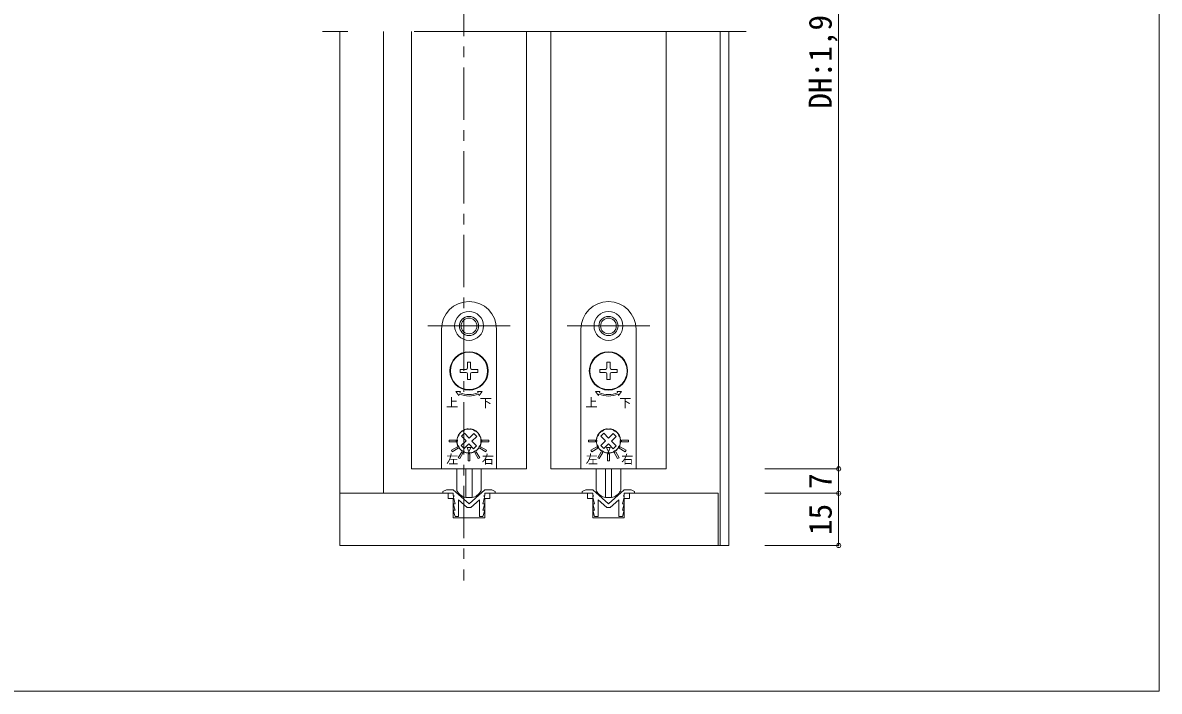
# Model space of a CAD drawing. Units: millimetres on the paper, enlarged 10 times, with parts at other scales. Extents: x -2000 to 2000, y -1385 to 1385.
# Drawn here: x -707 to 380, y -68 to 572 of the extents above; entities that cross this region are included whole.
import ezdxf
from ezdxf.enums import TextEntityAlignment as Align

# ---------------------------------------------------------------- set-up
doc = ezdxf.new("R2010")
doc.units = ezdxf.units.MM
doc.header["$LTSCALE"] = 10
doc.header["$PDMODE"] = 32
doc.header["$PDSIZE"] = 4
for name, pattern in [('CHAIN1', [8, 5, -1, 1, -1]), ('USER1', [19.05, 12.7, -6.35]), ('USER4', [50.8, 31.75, -6.35, 6.35, -6.35])]:
    doc.linetypes.add(name, pattern=pattern)
doc.layers.add('1-1_0', color=7, linetype='Continuous', lineweight=20)
doc.layers.add('2-0_18', color=7, linetype='Continuous', lineweight=18)
doc.styles.add('ＭＳ ゴシック', font='')
doc.styles.get('ＭＳ ゴシック').set_extended_font_data('MS Gothic')

msp = doc.modelspace()

# ---------------------------------------------------------------- linework, layer by layer
at = {"layer": '1-1_0'}
msp.add_line((380, -67.5), (380, 1335), dxfattribs=at)
msp.add_lwpolyline([(380, -67.5), (-1950, -67.5), (-1950, 1335)], dxfattribs=at)
at = {"layer": '2-0_18', "linetype": 'CHAIN1', "lineweight": 20}
msp.add_line((-284.88, 1089.01), (-284.88, 38.52), dxfattribs=at)
at = {"layer": '2-0_18', "color": 4, "lineweight": 9}
for p, q in [((73.46, 909.01), (73.46, 145.19)), ((73.46, 145.19), (2.83, 145.19)), ((73.46, 145.19), (73.46, 121.86)), ((73.46, 121.86), (2.83, 121.86)), ((73.46, 121.86), (73.46, 71.86)), ((73.46, 71.86), (2.83, 71.86))]:
    msp.add_line(p, q, dxfattribs=at)
at = {"layer": '2-0_18', "linetype": 'USER4', "lineweight": 20}
msp.add_line((-14.88, 563.52), (-419.88, 563.52), dxfattribs=at)
at = {"layer": '2-0_18', "lineweight": 20}
for p, q in [((-403.22, 563.52), (-403.22, 71.86)), ((-361.55, 563.52), (-361.55, 121.86)), ((-334.88, 563.52), (-334.88, 145.19)), ((-224.88, 563.52), (-224.88, 145.19)), ((-201.55, 563.52), (-201.55, 145.19)), ((-91.55, 563.52), (-91.55, 145.19)), ((-39.88, 563.52), (-39.88, 71.86)), ((-31.55, 563.52), (-31.55, 71.86)), ((-334.88, 145.19), (-224.88, 145.19)), ((-201.55, 145.19), (-91.55, 145.19)), ((-299.88, 121.86), (-403.22, 121.86)), ((-294.88, 121.86), (-304.88, 121.86)), ((-294.88, 125.19), (-279.88, 111.86)), ((-294.88, 120.01), (-294.88, 121.86)), ((-294.15, 119.36), (-294.88, 120.01)), ((-279.88, 111.86), (-264.88, 125.19)), ((-264.88, 125.19), (-258.22, 125.19)), ((-254.88, 121.86), (-264.88, 121.86)), ((-264.88, 121.86), (-264.88, 120.01)), ((-259.88, 121.86), (-259.88, 116.86)), ((-166.55, 121.86), (-259.88, 121.86)), ((-258.22, 125.19), (-254.88, 123.52)), ((-254.88, 123.52), (-254.88, 121.86)), ((-168.22, 125.19), (-171.55, 123.52)), ((-171.55, 123.52), (-171.55, 121.86)), ((-171.55, 121.86), (-161.55, 121.86)), ((-161.55, 125.19), (-168.22, 125.19)), ((-146.55, 111.86), (-161.55, 125.19)), ((-161.55, 121.86), (-161.55, 120.01)), ((-131.55, 125.19), (-146.55, 111.86)), ((-132.28, 119.36), (-131.55, 120.01)), ((-131.55, 121.86), (-121.55, 121.86)), ((-131.55, 120.01), (-131.55, 121.86)), ((-41.55, 121.86), (-126.55, 121.86)), ((-126.55, 121.86), (-126.55, 116.86)), ((-41.55, 71.86), (-41.55, 121.86)), ((-294.88, 116.86), (-294.88, 98.52)), ((-294.88, 111.86), (-293.22, 111.86)), ((-293.22, 105.69), (-294.88, 111.86)), ((-293.22, 111.86), (-294.76, 118.22)), ((-294.51, 119.04), (-294.15, 119.36)), ((-281.59, 108.19), (-289.88, 115.56)), ((-269.88, 115.56), (-278.17, 108.19)), ((-269.88, 99.52), (-269.88, 115.56)), ((-265, 118.22), (-266.55, 111.86)), ((-259.88, 116.86), (-264.88, 116.86)), ((-264.88, 98.52), (-264.88, 116.86)), ((-161.55, 116.86), (-161.55, 98.52)), ((-161.43, 118.22), (-159.88, 111.86)), ((-156.55, 115.56), (-148.26, 108.19)), ((-156.55, 99.52), (-156.55, 115.56)), ((-144.84, 108.19), (-136.55, 115.56)), ((-133.22, 111.86), (-131.67, 118.22)), ((-131.55, 111.86), (-133.22, 111.86)), ((-133.22, 105.69), (-131.55, 111.86)), ((-131.92, 119.04), (-132.28, 119.36)), ((-126.55, 116.86), (-131.55, 116.86)), ((-131.55, 98.52), (-131.55, 116.86)), ((-294.88, 105.69), (-293.22, 105.69)), ((-293.22, 99.52), (-294.88, 105.69)), ((-264.88, 98.52), (-294.88, 98.52)), ((-278.17, 108.19), (-281.59, 108.19)), ((-266.55, 99.52), (-269.88, 99.52)), ((-266.55, 105.69), (-264.88, 105.69)), ((-264.88, 105.69), (-266.55, 99.52)), ((-159.88, 105.69), (-161.55, 105.69)), ((-161.55, 105.69), (-159.88, 99.52)), ((-131.55, 98.52), (-161.55, 98.52)), ((-159.88, 99.52), (-156.55, 99.52)), ((-148.26, 108.19), (-144.84, 108.19)), ((-131.55, 105.69), (-133.22, 105.69)), ((-133.22, 99.52), (-131.55, 105.69)), ((-31.55, 71.86), (-403.22, 71.86))]:
    msp.add_line(p, q, dxfattribs=at)
at = {"layer": '2-0_18', "color": 2, "linetype": 'USER1'}
for p, q in [((-319.38, 281.86), (-240.38, 281.86)), ((-186.05, 281.86), (-107.05, 281.86))]:
    msp.add_line(p, q, dxfattribs=at)
at = {"layer": '2-0_18'}
for p, q in [((-306.22, 278.86), (-306.22, 145.19)), ((-253.55, 145.19), (-253.55, 278.86)), ((-172.88, 278.86), (-172.88, 145.19)), ((-120.22, 145.19), (-120.22, 278.86)), ((-278.38, 247.19), (-281.38, 247.19)), ((-281.38, 241.69), (-281.38, 247.19)), ((-278.38, 241.69), (-278.38, 247.19)), ((-271.55, 240.36), (-277.05, 240.36)), ((-271.55, 240.36), (-271.55, 237.36)), ((-145.05, 247.19), (-148.05, 247.19)), ((-148.05, 241.69), (-148.05, 247.19)), ((-145.05, 241.69), (-145.05, 247.19)), ((-138.22, 240.36), (-143.72, 240.36)), ((-138.22, 240.36), (-138.22, 237.36)), ((-282.72, 237.36), (-288.22, 237.36)), ((-281.38, 230.52), (-281.38, 236.02)), ((-278.38, 230.52), (-281.38, 230.52)), ((-278.38, 230.52), (-278.38, 236.02)), ((-271.55, 237.36), (-277.05, 237.36)), ((-149.38, 237.36), (-154.88, 237.36)), ((-148.05, 230.52), (-148.05, 236.02)), ((-145.05, 230.52), (-148.05, 230.52)), ((-145.05, 230.52), (-145.05, 236.02)), ((-138.22, 237.36), (-143.72, 237.36)), ((-282.71, 171.89), (-287.13, 176.42)), ((-279.85, 174.69), (-275.32, 179.11)), ((-149.38, 171.89), (-153.8, 176.42)), ((-146.51, 174.69), (-141.98, 179.11)), ((-287.24, 167.47), (-282.71, 171.89)), ((-284.45, 164.61), (-287.24, 167.47)), ((-284.45, 164.61), (-279.92, 169.03)), ((-275.49, 164.5), (-279.92, 169.03)), ((-272.63, 167.29), (-275.49, 164.5)), ((-153.91, 167.47), (-149.38, 171.89)), ((-151.12, 164.61), (-153.91, 167.47)), ((-151.12, 164.61), (-146.58, 169.03)), ((-142.16, 164.5), (-146.58, 169.03)), ((-139.3, 167.29), (-142.16, 164.5)), ((-306.22, 145.19), (-253.55, 145.19)), ((-291.55, 124.75), (-291.55, 145.19)), ((-282.8, 145.19), (-282.8, 117.68)), ((-276.97, 145.19), (-276.97, 117.68)), ((-268.22, 145.19), (-268.22, 124.75)), ((-172.88, 145.19), (-120.22, 145.19)), ((-158.22, 124.75), (-158.22, 145.19)), ((-149.47, 145.19), (-149.47, 117.68)), ((-143.63, 145.19), (-143.63, 117.68)), ((-134.88, 145.19), (-134.88, 124.75)), ((-282.8, 117.68), (-276.97, 117.68)), ((-149.47, 117.68), (-143.63, 117.68))]:
    msp.add_line(p, q, dxfattribs=at)
for points in [[(-282.72, 240.36), (-288.22, 240.36), (-288.22, 237.36)], [(-149.38, 240.36), (-154.88, 240.36), (-154.88, 237.36)], [(-288.56, 217.92), (-288.05, 219.15), (-292.38, 219.15), (-289.58, 215.45), (-289.07, 216.68)], [(-270.7, 216.68), (-270.19, 215.45), (-267.39, 219.15), (-271.72, 219.15), (-271.21, 217.92)], [(-155.22, 217.92), (-154.71, 219.15), (-159.04, 219.15), (-156.24, 215.45), (-155.73, 216.68)], [(-137.36, 216.68), (-136.85, 215.45), (-134.06, 219.15), (-138.39, 219.15), (-137.87, 217.92)], [(-279.85, 174.69), (-284.27, 179.22), (-287.13, 176.42)], [(-272.63, 167.29), (-277.05, 171.82), (-272.52, 176.25), (-275.32, 179.11)], [(-146.51, 174.69), (-150.94, 179.22), (-153.8, 176.42)], [(-139.3, 167.29), (-143.72, 171.82), (-139.19, 176.25), (-141.98, 179.11)]]:
    msp.add_lwpolyline(points, dxfattribs=at)
for points in [[(-298.88, 171.02), (-292.22, 171.02), (-292.22, 172.69), (-298.88, 172.69)], [(-295.92, 161.64), (-290.15, 164.97), (-290.98, 166.41), (-296.75, 163.08)], [(-280.01, 161.52), (-278.29, 165.5), (-281.63, 165.54)], [(-263.01, 163.08), (-268.78, 166.41), (-269.62, 164.97), (-263.84, 161.64)], [(-260.88, 172.69), (-267.55, 172.69), (-267.55, 171.02), (-260.88, 171.02)], [(-165.55, 171.02), (-158.88, 171.02), (-158.88, 172.69), (-165.55, 172.69)], [(-162.59, 161.64), (-156.81, 164.97), (-157.65, 166.41), (-163.42, 163.08)], [(-146.68, 161.52), (-144.96, 165.5), (-148.29, 165.54)], [(-129.68, 163.08), (-135.45, 166.41), (-136.28, 164.97), (-130.51, 161.64)], [(-127.55, 172.69), (-134.22, 172.69), (-134.22, 171.02), (-127.55, 171.02)], [(-288.66, 154.99), (-285.33, 160.76), (-286.77, 161.59), (-290.1, 155.82)], [(-279.05, 159.52), (-280.72, 159.52), (-280.72, 152.86), (-279.05, 152.86)], [(-269.66, 155.82), (-272.99, 161.59), (-274.44, 160.76), (-271.1, 154.99)], [(-155.33, 154.99), (-151.99, 160.76), (-153.44, 161.59), (-156.77, 155.82)], [(-145.72, 159.52), (-147.38, 159.52), (-147.38, 152.86), (-145.72, 152.86)], [(-136.33, 155.82), (-139.66, 161.59), (-141.1, 160.76), (-137.77, 154.99)]]:
    msp.add_lwpolyline(points, close=True, dxfattribs=at)
at = {"layer": '2-0_18', "lineweight": 20}
for points in [[(-403.22, 121.86), (-403.22, 71.86), (-41.55, 71.86)], [(-304.88, 121.86), (-304.88, 123.52), (-301.55, 125.19), (-294.88, 125.19)], [(-299.88, 121.86), (-299.88, 116.86), (-294.88, 116.86)], [(-264.88, 120.01), (-265.61, 119.36), (-265.26, 119.04)], [(-166.55, 121.86), (-166.55, 116.86), (-161.55, 116.86)], [(-161.55, 120.01), (-160.82, 119.36), (-161.17, 119.04)], [(-121.55, 121.86), (-121.55, 123.52), (-124.88, 125.19), (-131.55, 125.19)], [(-289.88, 115.56), (-289.88, 99.52), (-293.22, 99.52)], [(-266.55, 111.86), (-264.88, 111.86), (-266.55, 105.69)], [(-159.88, 111.86), (-161.55, 111.86), (-159.88, 105.69)], [(-136.55, 115.56), (-136.55, 99.52), (-133.22, 99.52)]]:
    msp.add_lwpolyline(points, dxfattribs=at)
at = {"layer": '2-0_18'}
for centre, radius in [((-279.88, 281.86), 13.83), ((-146.55, 281.86), 13.83), ((-279.88, 281.86), 9.17), ((-279.88, 281.86), 7.5), ((-146.55, 281.86), 9.17), ((-146.55, 281.86), 7.5), ((-279.88, 238.86), 18.33), ((-279.88, 238.86), 17.83), ((-146.55, 238.86), 18.33), ((-146.55, 238.86), 17.83)]:
    msp.add_circle(centre, radius, dxfattribs=at)
for centre, radius, start, end in [((-279.88, 278.86), 26.33, 0, 180), ((-146.55, 278.86), 26.33, 0, 180), ((-282.72, 241.69), 1.33, 270, 360), ((-277.05, 241.69), 1.33, 180, 270), ((-149.38, 241.69), 1.33, 270, 360), ((-143.72, 241.69), 1.33, 180, 270), ((-282.72, 236.02), 1.33, 360, 90), ((-277.05, 236.02), 1.33, 90, 180), ((-149.38, 236.02), 1.33, 360, 90), ((-143.72, 236.02), 1.33, 90, 180), ((-279.88, 238.86), 22.67, 247.5, 292.5), ((-146.55, 238.86), 22.67, 247.5, 292.5), ((-279.88, 238.86), 24, 247.5, 292.5), ((-146.55, 238.86), 24, 247.5, 292.5), ((-279.88, 171.86), 11.67, 98.90298, 201.09702), ((-287.88, 173.53), 3.33, 168.17431, 198.71996), ((-279.88, 171.86), 11.5, 160.42431, 168.17431), ((-287.58, 174.59), 3.33, 129.87866, 160.42431), ((-279.88, 171.86), 11.17, 146.90028, 151.69834), ((-285.97, 177.3), 3.33, 138.17431, 168.71996), ((-279.88, 171.86), 11.5, 130.42431, 138.17431), ((-285.18, 178.07), 3.33, 99.87866, 130.42431), ((-279.88, 171.86), 11.17, 116.90028, 121.69834), ((-282.43, 179.62), 3.33, 108.17431, 138.71996), ((-279.88, 171.86), 11.5, 100.42431, 108.17431), ((-281.36, 179.89), 3.33, 69.87866, 100.42431), ((-281.33, 181.08), 2.33, 72.61143, 98.90298), ((-279.88, 185.69), 2.5, 252.61143, 287.38857), ((-279.88, 171.86), 11.17, 86.90028, 91.69834), ((-278.21, 179.85), 3.33, 78.17431, 108.71996), ((-278.44, 181.08), 2.33, 81.09702, 107.38857), ((-279.88, 171.86), 11.67, 338.90298, 81.09702), ((-279.88, 171.86), 11.5, 70.42431, 78.17431), ((-277.15, 179.55), 3.33, 39.87866, 70.42431), ((-279.88, 171.86), 11.17, 56.90028, 61.69834), ((-274.44, 177.94), 3.33, 48.17431, 78.71996), ((-279.88, 171.86), 11.5, 40.42431, 48.17431), ((-273.67, 177.15), 3.33, 9.87866, 40.42431), ((-279.88, 171.86), 11.17, 26.90028, 31.69834), ((-272.12, 174.4), 3.33, 18.17431, 48.71996), ((-279.88, 171.86), 11.5, 10.42431, 18.17431), ((-271.85, 173.33), 3.33, 339.87866, 10.42431), ((-146.55, 171.86), 11.67, 98.90298, 201.09702), ((-154.54, 173.53), 3.33, 168.17431, 198.71996), ((-146.55, 171.86), 11.5, 160.42431, 168.17431), ((-154.24, 174.59), 3.33, 129.87866, 160.42431), ((-146.55, 171.86), 11.17, 146.90028, 151.69834), ((-152.63, 177.3), 3.33, 138.17431, 168.71996), ((-146.55, 171.86), 11.5, 130.42431, 138.17431), ((-151.84, 178.07), 3.33, 99.87866, 130.42431), ((-146.55, 171.86), 11.17, 116.90028, 121.69834), ((-149.1, 179.62), 3.33, 108.17431, 138.71996), ((-146.55, 171.86), 11.5, 100.42431, 108.17431), ((-148.03, 179.89), 3.33, 69.87866, 100.42431), ((-147.99, 181.08), 2.33, 72.61143, 98.90298), ((-146.55, 185.69), 2.5, 252.61143, 287.38857), ((-146.55, 171.86), 11.17, 86.90028, 91.69834), ((-144.88, 179.85), 3.33, 78.17431, 108.71996), ((-145.1, 181.08), 2.33, 81.09702, 107.38857), ((-146.55, 171.86), 11.67, 338.90298, 81.09702), ((-146.55, 171.86), 11.5, 70.42431, 78.17431), ((-143.81, 179.55), 3.33, 39.87866, 70.42431), ((-146.55, 171.86), 11.17, 56.90028, 61.69834), ((-141.1, 177.94), 3.33, 48.17431, 78.71996), ((-146.55, 171.86), 11.5, 40.42431, 48.17431), ((-140.33, 177.15), 3.33, 9.87866, 40.42431), ((-146.55, 171.86), 11.17, 26.90028, 31.69834), ((-138.79, 174.4), 3.33, 18.17431, 48.71996), ((-146.55, 171.86), 11.5, 10.42431, 18.17431), ((-138.52, 173.33), 3.33, 339.87866, 10.42431), ((-287.91, 170.38), 3.33, 159.87866, 190.42431), ((-279.88, 171.86), 11.5, 190.42431, 198.17431), ((-279.88, 171.86), 11.17, 176.90028, 181.69834), ((-287.64, 169.31), 3.33, 198.17431, 228.71996), ((-288.59, 168.5), 2.33, 201.09702, 227.38857), ((-291.86, 164.94), 2.5, 12.61143, 47.38857), ((-279.88, 171.86), 11.17, 206.90028, 211.69834), ((-287.15, 166), 2.33, 192.61143, 218.90298), ((-286.1, 166.56), 3.33, 189.87866, 220.42431), ((-279.88, 171.86), 11.67, 218.90298, 321.09702), ((-279.88, 171.86), 11.5, 220.42431, 228.17431), ((-285.33, 165.77), 3.33, 228.17431, 258.71996), ((-274.59, 165.64), 3.33, 279.87866, 310.42431), ((-279.88, 171.86), 11.5, 310.42431, 318.17431), ((-273.8, 166.41), 3.33, 318.17431, 348.71996), ((-272.62, 166), 2.33, 321.09702, 347.38857), ((-279.88, 171.86), 11.17, 326.90028, 331.69834), ((-267.9, 164.94), 2.5, 132.61143, 167.38857), ((-272.19, 169.12), 3.33, 309.87866, 340.42431), ((-271.17, 168.5), 2.33, 312.61143, 338.90298), ((-279.88, 171.86), 11.5, 340.42431, 348.17431), ((-279.88, 171.86), 11.17, 356.90028, 1.69834), ((-271.89, 170.18), 3.33, 348.17431, 18.71996), ((-154.58, 170.38), 3.33, 159.87866, 190.42431), ((-146.55, 171.86), 11.5, 190.42431, 198.17431), ((-146.55, 171.86), 11.17, 176.90028, 181.69834), ((-154.31, 169.31), 3.33, 198.17431, 228.71996), ((-155.26, 168.5), 2.33, 201.09702, 227.38857), ((-158.53, 164.94), 2.5, 12.61143, 47.38857), ((-146.55, 171.86), 11.17, 206.90028, 211.69834), ((-153.81, 166), 2.33, 192.61143, 218.90298), ((-152.77, 166.56), 3.33, 189.87866, 220.42431), ((-146.55, 171.86), 11.67, 218.90298, 321.09702), ((-146.55, 171.86), 11.5, 220.42431, 228.17431), ((-152, 165.77), 3.33, 228.17431, 258.71996), ((-141.25, 165.64), 3.33, 279.87866, 310.42431), ((-146.55, 171.86), 11.5, 310.42431, 318.17431), ((-140.46, 166.41), 3.33, 318.17431, 348.71996), ((-139.29, 166), 2.33, 321.09702, 347.38857), ((-146.55, 171.86), 11.17, 326.90028, 331.69834), ((-134.57, 164.94), 2.5, 132.61143, 167.38857), ((-138.85, 169.12), 3.33, 309.87866, 340.42431), ((-137.84, 168.5), 2.33, 312.61143, 338.90298), ((-146.55, 171.86), 11.5, 340.42431, 348.17431), ((-146.55, 171.86), 11.17, 356.90028, 1.69834), ((-138.56, 170.18), 3.33, 348.17431, 18.71996), ((-279.88, 171.86), 11.17, 236.90028, 241.69834), ((-282.62, 164.16), 3.33, 219.87866, 250.42431), ((-279.88, 171.86), 11.5, 250.42431, 258.17431), ((-281.56, 163.86), 3.33, 258.17431, 288.71996), ((-279.88, 171.86), 11.17, 266.90028, 271.69834), ((-278.4, 163.83), 3.33, 249.87866, 280.42431), ((-279.88, 171.86), 11.5, 280.42431, 288.17431), ((-277.34, 164.1), 3.33, 288.17431, 318.71996), ((-279.88, 171.86), 11.17, 296.90028, 301.69834), ((-146.55, 171.86), 11.17, 236.90028, 241.69834), ((-149.29, 164.16), 3.33, 219.87866, 250.42431), ((-146.55, 171.86), 11.5, 250.42431, 258.17431), ((-148.22, 163.86), 3.33, 258.17431, 288.71996), ((-146.55, 171.86), 11.17, 266.90028, 271.69834), ((-145.07, 163.83), 3.33, 249.87866, 280.42431), ((-146.55, 171.86), 11.5, 280.42431, 288.17431), ((-144, 164.1), 3.33, 288.17431, 318.71996), ((-146.55, 171.86), 11.17, 296.90028, 301.69834), ((-289.88, 124.75), 1.67, 180, 210.56067), ((-279.84, 130.68), 13.33, 210.56067, 257.16143), ((-279.93, 130.68), 13.33, 282.83857, 329.43933), ((-269.88, 124.75), 1.67, 329.43933, 360), ((-156.55, 124.75), 1.67, 180, 210.56067), ((-146.5, 130.68), 13.33, 210.56067, 257.16143), ((-146.6, 130.68), 13.33, 282.83857, 329.43933), ((-136.55, 124.75), 1.67, 329.43933, 360)]:
    msp.add_arc(centre, radius, start, end, dxfattribs=at)
at = {"layer": '2-0_18', "lineweight": 20}
for centre, start, end in [((-293.95, 118.42), 131.63354, 193.67131), ((-265.81, 118.42), 346.32869, 48.36646), ((-160.62, 118.42), 131.63354, 193.67131), ((-132.48, 118.42), 346.32869, 48.36646)]:
    msp.add_arc(centre, 0.833, start, end, dxfattribs=at)
at = {"layer": '2-0_18', "color": 4}
for p in [(73.46, 145.19), (73.46, 121.86), (73.46, 71.86)]:
    msp.add_point(p, dxfattribs=at)

# ---------------------------------------------------------------- texts
at = {"layer": '2-0_18', "style": 'ＭＳ ゴシック'}
for s, p in [('DH:1,970', (73.46, 489.6)), ('7', (73.46, 126.02)), ('15', (73.46, 81.86))]:
    msp.add_text(s, height=21.99, rotation=90, dxfattribs=at).set_placement(p, align=Align.BOTTOM_LEFT)
for s, p in [('上', (-301.96, 201.8)), ('下', (-269.64, 201.54)), ('上', (-168.63, 201.8)), ('下', (-136.3, 201.54)), ('左', (-301.65, 147.62)), ('右', (-267.67, 147.54)), ('左', (-168.31, 147.62)), ('右', (-134.34, 147.54))]:
    msp.add_text(s, height=8.55, dxfattribs=at).set_placement(p, align=Align.BOTTOM_LEFT)

doc.saveas('drawing.dxf')
